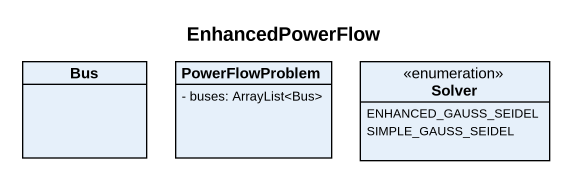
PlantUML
@startuml
title EnhancedPowerFlow
hide circle
hide empty members
skinparam classAttributeIconSize 0
class Bus
class PowerFlowProblem {
  - buses: ArrayList<Bus>
}
enum Solver {
  ENHANCED_GAUSS_SEIDEL
  SIMPLE_GAUSS_SEIDEL
}
@enduml
